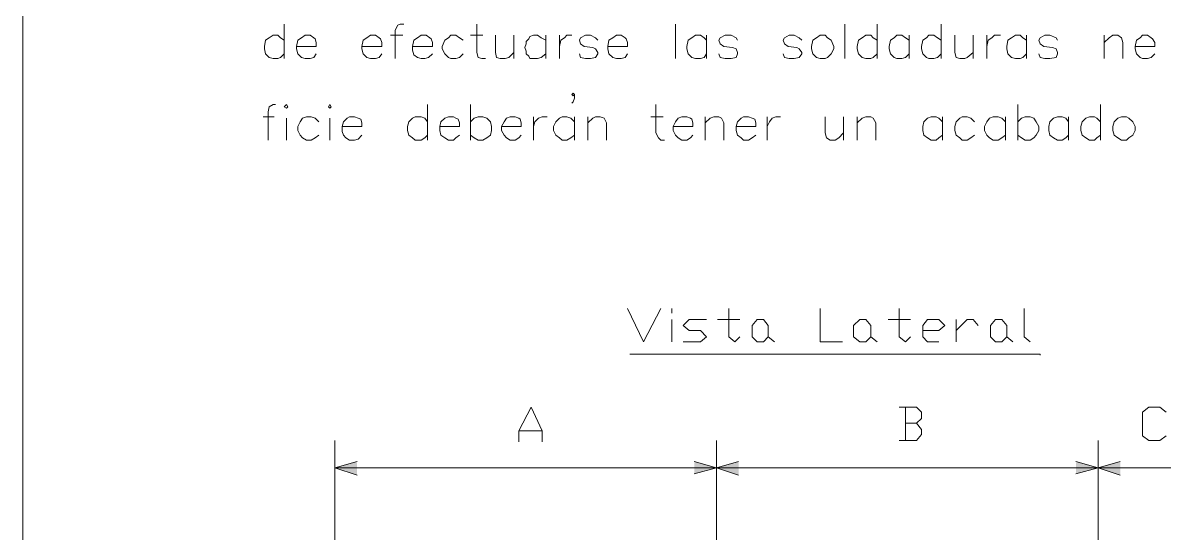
# Model space of a CAD drawing. Extents: x 604418 to 606014, y 1310869 to 1312555.
# Drawn here: x 605468.46 to 605489.14, y 1311063.09 to 1311072.32 of the extents above; entities that cross this region are included whole.
import ezdxf

# ---------------------------------------------------------------- set-up
doc = ezdxf.new("R2010")
doc.units = 0
doc.header["$MEASUREMENT"] = 0
doc.layers.get('0').update_dxf_attribs({"color": 10})

msp = doc.modelspace()

# ---------------------------------------------------------------- hatches: boundary and pattern name
at = {"lineweight": 13}
for points in [[(605474.11, 1311064.269), (605474.513, 1311064.134), (605474.513, 1311064.38)], [(605474.513, 1311064.134), (605474.513, 1311064.38), (605474.11, 1311064.269)], [(605474.513, 1311064.269), (605474.11, 1311064.269), (605474.513, 1311064.38)], [(605474.11, 1311064.269), (605474.513, 1311064.38), (605474.513, 1311064.134)], [(605474.513, 1311064.38), (605474.513, 1311064.134), (605474.11, 1311064.269)], [(605481.025, 1311064.269), (605480.622, 1311064.38), (605480.622, 1311064.157)], [(605480.622, 1311064.38), (605480.622, 1311064.157), (605481.025, 1311064.269)], [(605480.622, 1311064.269), (605481.025, 1311064.269), (605480.622, 1311064.38)], [(605481.025, 1311064.269), (605480.622, 1311064.157), (605480.622, 1311064.38)], [(605480.622, 1311064.157), (605480.622, 1311064.38), (605481.025, 1311064.269)], [(605481.025, 1311064.269), (605480.622, 1311064.157), (605480.622, 1311064.38)], [(605480.622, 1311064.157), (605480.622, 1311064.38), (605481.025, 1311064.269)], [(605480.622, 1311064.269), (605481.025, 1311064.269), (605480.622, 1311064.38)], [(605481.025, 1311064.269), (605480.622, 1311064.38), (605480.622, 1311064.157)], [(605480.622, 1311064.38), (605480.622, 1311064.157), (605481.025, 1311064.269)], [(605481.025, 1311064.269), (605481.427, 1311064.38), (605481.427, 1311064.134)], [(605481.427, 1311064.38), (605481.427, 1311064.134), (605481.025, 1311064.269)], [(605481.427, 1311064.269), (605481.025, 1311064.269), (605481.427, 1311064.38)], [(605481.025, 1311064.269), (605481.427, 1311064.134), (605481.427, 1311064.38)], [(605481.427, 1311064.134), (605481.427, 1311064.38), (605481.025, 1311064.269)], [(605481.025, 1311064.269), (605481.427, 1311064.134), (605481.427, 1311064.38)], [(605481.427, 1311064.134), (605481.427, 1311064.38), (605481.025, 1311064.269)], [(605481.427, 1311064.269), (605481.025, 1311064.269), (605481.427, 1311064.38)], [(605481.025, 1311064.269), (605481.427, 1311064.38), (605481.427, 1311064.134)], [(605481.427, 1311064.38), (605481.427, 1311064.134), (605481.025, 1311064.269)], [(605487.939, 1311064.269), (605487.537, 1311064.38), (605487.537, 1311064.157)], [(605487.537, 1311064.38), (605487.537, 1311064.157), (605487.939, 1311064.269)], [(605487.537, 1311064.269), (605487.939, 1311064.269), (605487.537, 1311064.38)], [(605487.939, 1311064.269), (605487.537, 1311064.157), (605487.537, 1311064.38)], [(605487.537, 1311064.157), (605487.537, 1311064.38), (605487.939, 1311064.269)], [(605487.939, 1311064.269), (605487.537, 1311064.157), (605487.537, 1311064.38)], [(605487.537, 1311064.157), (605487.537, 1311064.38), (605487.939, 1311064.269)], [(605487.537, 1311064.269), (605487.939, 1311064.269), (605487.537, 1311064.38)], [(605487.939, 1311064.269), (605487.537, 1311064.38), (605487.537, 1311064.157)], [(605487.537, 1311064.38), (605487.537, 1311064.157), (605487.939, 1311064.269)], [(605487.939, 1311064.269), (605488.342, 1311064.38), (605488.342, 1311064.134)], [(605488.342, 1311064.38), (605488.342, 1311064.134), (605487.939, 1311064.269)], [(605488.342, 1311064.269), (605487.939, 1311064.269), (605488.342, 1311064.38)], [(605487.939, 1311064.269), (605488.342, 1311064.134), (605488.342, 1311064.38)], [(605488.342, 1311064.134), (605488.342, 1311064.38), (605487.939, 1311064.269)], [(605487.939, 1311064.269), (605488.342, 1311064.134), (605488.342, 1311064.38)], [(605488.342, 1311064.134), (605488.342, 1311064.38), (605487.939, 1311064.269)], [(605488.342, 1311064.269), (605487.939, 1311064.269), (605488.342, 1311064.38)], [(605487.939, 1311064.269), (605488.342, 1311064.38), (605488.342, 1311064.134)], [(605488.342, 1311064.38), (605488.342, 1311064.134), (605487.939, 1311064.269)], [(605474.513, 1311064.269), (605474.11, 1311064.269), (605474.513, 1311064.134)], [(605480.622, 1311064.269), (605481.025, 1311064.269), (605480.622, 1311064.157)], [(605480.622, 1311064.269), (605481.025, 1311064.269), (605480.622, 1311064.157)], [(605481.427, 1311064.269), (605481.025, 1311064.269), (605481.427, 1311064.134)], [(605481.427, 1311064.269), (605481.025, 1311064.269), (605481.427, 1311064.134)], [(605487.537, 1311064.269), (605487.939, 1311064.269), (605487.537, 1311064.157)], [(605487.537, 1311064.269), (605487.939, 1311064.269), (605487.537, 1311064.157)], [(605488.342, 1311064.269), (605487.939, 1311064.269), (605488.342, 1311064.134)], [(605488.342, 1311064.269), (605487.939, 1311064.269), (605488.342, 1311064.134)]]:
    msp.add_hatch(color=7, dxfattribs=at).paths.add_polyline_path(points)

# ---------------------------------------------------------------- linework, layer by layer
at = {"color": 7, "lineweight": 13}
msp.add_lwpolyline([(605468.458, 1311017.135), (605528.643, 1311017.135), (605528.643, 1311095.021), (605468.458, 1311095.021)], close=True, dxfattribs=at)
for points in [[(605473.192, 1311072.302), (605473.192, 1311071.676)], [(605475.363, 1311072.302), (605475.296, 1311072.302), (605475.251, 1311072.28), (605475.206, 1311072.19), (605475.206, 1311071.676)], [(605476.683, 1311072.302), (605476.683, 1311071.787), (605476.706, 1311071.698), (605476.773, 1311071.676), (605476.84, 1311071.676)], [(605480.286, 1311072.302), (605480.286, 1311071.676)], [(605483.352, 1311072.302), (605483.352, 1311071.676)], [(605483.934, 1311072.302), (605483.934, 1311071.676)], [(605485.097, 1311072.302), (605485.097, 1311071.676)], [(605473.192, 1311072.011), (605473.125, 1311072.056), (605473.08, 1311072.101), (605472.991, 1311072.101), (605472.924, 1311072.056), (605472.857, 1311072.011), (605472.834, 1311071.899), (605472.834, 1311071.855), (605472.857, 1311071.765), (605472.924, 1311071.698), (605472.991, 1311071.676), (605473.08, 1311071.676), (605473.125, 1311071.698), (605473.192, 1311071.765)], [(605473.416, 1311071.899), (605473.774, 1311071.899), (605473.774, 1311071.967), (605473.752, 1311072.034), (605473.729, 1311072.056), (605473.662, 1311072.101), (605473.573, 1311072.101), (605473.506, 1311072.056), (605473.438, 1311072.011), (605473.416, 1311071.899), (605473.416, 1311071.855), (605473.438, 1311071.765), (605473.506, 1311071.698), (605473.573, 1311071.676), (605473.662, 1311071.676), (605473.729, 1311071.698), (605473.774, 1311071.765)], [(605474.602, 1311071.899), (605474.96, 1311071.899), (605474.96, 1311071.967), (605474.938, 1311072.034), (605474.915, 1311072.056), (605474.848, 1311072.101), (605474.759, 1311072.101), (605474.692, 1311072.056), (605474.624, 1311072.011), (605474.602, 1311071.899), (605474.602, 1311071.855), (605474.624, 1311071.765), (605474.692, 1311071.698), (605474.759, 1311071.676), (605474.848, 1311071.676), (605474.915, 1311071.698), (605474.96, 1311071.765)], [(605475.117, 1311072.101), (605475.341, 1311072.101)], [(605475.52, 1311071.899), (605475.878, 1311071.899), (605475.878, 1311071.967), (605475.855, 1311072.034), (605475.833, 1311072.056), (605475.766, 1311072.101), (605475.676, 1311072.101), (605475.609, 1311072.056), (605475.542, 1311072.011), (605475.52, 1311071.899), (605475.52, 1311071.832), (605475.542, 1311071.743), (605475.609, 1311071.698), (605475.676, 1311071.676), (605475.743, 1311071.676), (605475.81, 1311071.698), (605475.878, 1311071.765)], [(605476.437, 1311072.011), (605476.37, 1311072.056), (605476.303, 1311072.101), (605476.213, 1311072.101), (605476.169, 1311072.056), (605476.101, 1311072.011), (605476.057, 1311071.899), (605476.057, 1311071.855), (605476.101, 1311071.765), (605476.169, 1311071.698), (605476.213, 1311071.676), (605476.303, 1311071.676), (605476.37, 1311071.698), (605476.437, 1311071.765)], [(605476.571, 1311072.101), (605476.795, 1311072.101)], [(605477.019, 1311072.101), (605477.019, 1311071.787), (605477.041, 1311071.698), (605477.108, 1311071.676), (605477.198, 1311071.676), (605477.265, 1311071.698), (605477.355, 1311071.787)], [(605477.355, 1311072.101), (605477.355, 1311071.676)], [(605477.936, 1311072.011), (605477.847, 1311072.056), (605477.78, 1311072.101), (605477.713, 1311072.101), (605477.645, 1311072.078), (605477.623, 1311072.034), (605477.578, 1311071.989), (605477.578, 1311071.944), (605477.556, 1311071.877), (605477.578, 1311071.81), (605477.578, 1311071.765), (605477.623, 1311071.72), (605477.645, 1311071.676), (605477.713, 1311071.676), (605477.78, 1311071.676), (605477.847, 1311071.698), (605477.936, 1311071.765)], [(605477.936, 1311072.101), (605477.936, 1311071.676)], [(605478.183, 1311072.101), (605478.183, 1311071.676)], [(605478.183, 1311071.899), (605478.205, 1311072.011), (605478.272, 1311072.056), (605478.317, 1311072.101), (605478.406, 1311072.101)], [(605478.876, 1311072.011), (605478.832, 1311072.056), (605478.742, 1311072.101), (605478.652, 1311072.101), (605478.563, 1311072.056), (605478.541, 1311072.011), (605478.563, 1311071.944), (605478.63, 1311071.899), (605478.787, 1311071.877), (605478.832, 1311071.855), (605478.876, 1311071.787), (605478.876, 1311071.765), (605478.832, 1311071.698), (605478.742, 1311071.676), (605478.652, 1311071.676), (605478.563, 1311071.698), (605478.541, 1311071.765)], [(605479.055, 1311071.899), (605479.413, 1311071.899), (605479.413, 1311071.967), (605479.391, 1311072.034), (605479.369, 1311072.056), (605479.301, 1311072.101), (605479.212, 1311072.101), (605479.145, 1311072.056), (605479.078, 1311072.011), (605479.055, 1311071.899), (605479.055, 1311071.855), (605479.078, 1311071.765), (605479.145, 1311071.698), (605479.212, 1311071.676), (605479.301, 1311071.676), (605479.369, 1311071.698), (605479.413, 1311071.765)], [(605480.846, 1311072.011), (605480.801, 1311072.056), (605480.734, 1311072.101), (605480.644, 1311072.101), (605480.577, 1311072.056), (605480.51, 1311072.011), (605480.487, 1311071.899), (605480.487, 1311071.855), (605480.51, 1311071.765), (605480.577, 1311071.698), (605480.644, 1311071.676), (605480.734, 1311071.676), (605480.801, 1311071.698), (605480.846, 1311071.765)], [(605480.846, 1311072.101), (605480.846, 1311071.676)], [(605481.405, 1311072.011), (605481.383, 1311072.056), (605481.293, 1311072.101), (605481.181, 1311072.101), (605481.092, 1311072.056), (605481.069, 1311072.011), (605481.092, 1311071.944), (605481.159, 1311071.899), (605481.315, 1311071.877), (605481.383, 1311071.855), (605481.405, 1311071.787), (605481.405, 1311071.765), (605481.383, 1311071.698), (605481.293, 1311071.676), (605481.181, 1311071.676), (605481.092, 1311071.698), (605481.069, 1311071.765)], [(605482.569, 1311072.011), (605482.524, 1311072.056), (605482.434, 1311072.101), (605482.345, 1311072.101), (605482.255, 1311072.056), (605482.233, 1311072.011), (605482.255, 1311071.944), (605482.322, 1311071.899), (605482.479, 1311071.877), (605482.524, 1311071.855), (605482.569, 1311071.787), (605482.569, 1311071.765), (605482.524, 1311071.698), (605482.434, 1311071.676), (605482.345, 1311071.676), (605482.255, 1311071.698), (605482.233, 1311071.765)], [(605482.904, 1311072.101), (605482.837, 1311072.056), (605482.77, 1311072.011), (605482.748, 1311071.899), (605482.748, 1311071.855), (605482.77, 1311071.765), (605482.837, 1311071.698), (605482.904, 1311071.676), (605482.994, 1311071.676), (605483.039, 1311071.698), (605483.106, 1311071.765), (605483.15, 1311071.855), (605483.15, 1311071.899), (605483.106, 1311072.011), (605483.039, 1311072.056), (605482.994, 1311072.101), (605482.904, 1311072.101)], [(605483.934, 1311072.011), (605483.867, 1311072.056), (605483.822, 1311072.101), (605483.732, 1311072.101), (605483.665, 1311072.056), (605483.598, 1311072.011), (605483.576, 1311071.899), (605483.576, 1311071.855), (605483.598, 1311071.765), (605483.665, 1311071.698), (605483.732, 1311071.676), (605483.822, 1311071.676), (605483.867, 1311071.698), (605483.934, 1311071.765)], [(605484.516, 1311072.011), (605484.448, 1311072.056), (605484.381, 1311072.101), (605484.292, 1311072.101), (605484.247, 1311072.056), (605484.18, 1311072.011), (605484.157, 1311071.899), (605484.157, 1311071.855), (605484.18, 1311071.765), (605484.247, 1311071.698), (605484.292, 1311071.676), (605484.381, 1311071.676), (605484.448, 1311071.698), (605484.516, 1311071.765)], [(605484.516, 1311072.101), (605484.516, 1311071.676)], [(605485.097, 1311072.011), (605485.03, 1311072.056), (605484.963, 1311072.101), (605484.874, 1311072.101), (605484.829, 1311072.056), (605484.762, 1311072.011), (605484.739, 1311071.899), (605484.739, 1311071.855), (605484.762, 1311071.765), (605484.829, 1311071.698), (605484.874, 1311071.676), (605484.963, 1311071.676), (605485.03, 1311071.698), (605485.097, 1311071.765)], [(605485.343, 1311072.101), (605485.343, 1311071.787), (605485.366, 1311071.698), (605485.433, 1311071.676), (605485.523, 1311071.676), (605485.567, 1311071.698), (605485.679, 1311071.787)], [(605485.679, 1311072.101), (605485.679, 1311071.676)], [(605485.925, 1311072.101), (605485.925, 1311071.676)], [(605485.925, 1311071.899), (605485.948, 1311072.011), (605486.015, 1311072.056), (605486.06, 1311072.101), (605486.171, 1311072.101)], [(605486.641, 1311072.011), (605486.574, 1311072.056), (605486.53, 1311072.101), (605486.44, 1311072.101), (605486.373, 1311072.056), (605486.306, 1311072.011), (605486.283, 1311071.899), (605486.283, 1311071.855), (605486.306, 1311071.765), (605486.373, 1311071.698), (605486.44, 1311071.676), (605486.53, 1311071.676), (605486.574, 1311071.698), (605486.641, 1311071.765)], [(605486.641, 1311072.101), (605486.641, 1311071.676)], [(605487.201, 1311072.011), (605487.178, 1311072.056), (605487.067, 1311072.101), (605486.977, 1311072.101), (605486.888, 1311072.056), (605486.865, 1311072.011), (605486.888, 1311071.944), (605486.955, 1311071.899), (605487.111, 1311071.877), (605487.178, 1311071.855), (605487.201, 1311071.787), (605487.201, 1311071.765), (605487.178, 1311071.698), (605487.067, 1311071.676), (605486.977, 1311071.676), (605486.888, 1311071.698), (605486.865, 1311071.765)], [(605488.051, 1311072.101), (605488.051, 1311071.676)], [(605488.051, 1311071.967), (605488.141, 1311072.056), (605488.208, 1311072.101), (605488.297, 1311072.101), (605488.364, 1311072.056), (605488.387, 1311071.967), (605488.387, 1311071.676)], [(605488.611, 1311071.899), (605488.969, 1311071.899), (605488.969, 1311071.967), (605488.924, 1311072.034), (605488.902, 1311072.056), (605488.834, 1311072.101), (605488.745, 1311072.101), (605488.7, 1311072.056), (605488.633, 1311072.011), (605488.611, 1311071.899), (605488.611, 1311071.855), (605488.633, 1311071.765), (605488.7, 1311071.698), (605488.745, 1311071.676), (605488.834, 1311071.676), (605488.902, 1311071.698), (605488.969, 1311071.765)], [(605478.451, 1311071.027), (605478.429, 1311071.004), (605478.406, 1311071.027), (605478.429, 1311071.049), (605478.451, 1311071.027), (605478.451, 1311070.959), (605478.429, 1311070.892), (605478.406, 1311070.87)], [(605473.036, 1311070.848), (605472.991, 1311070.848), (605472.924, 1311070.803), (605472.901, 1311070.713), (605472.901, 1311070.199)], [(605473.192, 1311070.803), (605473.237, 1311070.78), (605473.259, 1311070.803), (605473.237, 1311070.848), (605473.192, 1311070.803)], [(605473.998, 1311070.803), (605474.02, 1311070.78), (605474.043, 1311070.803), (605474.02, 1311070.848), (605473.998, 1311070.803)], [(605475.788, 1311070.848), (605475.788, 1311070.199)], [(605476.571, 1311070.848), (605476.571, 1311070.199)], [(605479.928, 1311070.848), (605479.928, 1311070.333), (605479.973, 1311070.243), (605480.018, 1311070.199), (605480.085, 1311070.199)], [(605486.485, 1311070.848), (605486.485, 1311070.199)], [(605487.984, 1311070.848), (605487.984, 1311070.199)], [(605472.812, 1311070.624), (605473.013, 1311070.624)], [(605473.237, 1311070.601), (605473.237, 1311070.199)], [(605473.819, 1311070.534), (605473.752, 1311070.601), (605473.685, 1311070.624), (605473.595, 1311070.624), (605473.528, 1311070.601), (605473.483, 1311070.534), (605473.438, 1311070.445), (605473.438, 1311070.378), (605473.483, 1311070.288), (605473.528, 1311070.243), (605473.595, 1311070.199), (605473.685, 1311070.199), (605473.752, 1311070.243), (605473.819, 1311070.288)], [(605474.02, 1311070.601), (605474.02, 1311070.199)], [(605474.244, 1311070.445), (605474.602, 1311070.445), (605474.602, 1311070.512), (605474.58, 1311070.579), (605474.535, 1311070.601), (605474.468, 1311070.624), (605474.378, 1311070.624), (605474.334, 1311070.601), (605474.266, 1311070.534), (605474.244, 1311070.445), (605474.244, 1311070.355), (605474.266, 1311070.288), (605474.311, 1311070.243), (605474.378, 1311070.199), (605474.468, 1311070.199), (605474.535, 1311070.221), (605474.602, 1311070.288)], [(605475.788, 1311070.534), (605475.743, 1311070.601), (605475.676, 1311070.624), (605475.564, 1311070.624), (605475.52, 1311070.601), (605475.452, 1311070.534), (605475.43, 1311070.445), (605475.43, 1311070.378), (605475.452, 1311070.288), (605475.52, 1311070.243), (605475.564, 1311070.199), (605475.676, 1311070.199), (605475.743, 1311070.243), (605475.788, 1311070.288)], [(605476.012, 1311070.445), (605476.37, 1311070.445), (605476.37, 1311070.512), (605476.348, 1311070.579), (605476.303, 1311070.601), (605476.258, 1311070.624), (605476.169, 1311070.624), (605476.101, 1311070.601), (605476.034, 1311070.534), (605476.012, 1311070.445), (605476.012, 1311070.378), (605476.034, 1311070.288), (605476.101, 1311070.243), (605476.169, 1311070.199), (605476.258, 1311070.199), (605476.303, 1311070.243), (605476.37, 1311070.288)], [(605476.571, 1311070.534), (605476.638, 1311070.601), (605476.706, 1311070.624), (605476.795, 1311070.624), (605476.862, 1311070.601), (605476.929, 1311070.534), (605476.952, 1311070.445), (605476.952, 1311070.378), (605476.929, 1311070.288), (605476.862, 1311070.243), (605476.795, 1311070.199), (605476.706, 1311070.199), (605476.638, 1311070.243), (605476.571, 1311070.288)], [(605477.131, 1311070.445), (605477.489, 1311070.445), (605477.489, 1311070.512), (605477.466, 1311070.579), (605477.444, 1311070.601), (605477.377, 1311070.624), (605477.287, 1311070.624), (605477.22, 1311070.601), (605477.176, 1311070.534), (605477.131, 1311070.445), (605477.131, 1311070.378), (605477.176, 1311070.288), (605477.22, 1311070.243), (605477.287, 1311070.199), (605477.377, 1311070.199), (605477.444, 1311070.243), (605477.489, 1311070.288)], [(605477.713, 1311070.624), (605477.713, 1311070.199)], [(605477.713, 1311070.445), (605477.735, 1311070.534), (605477.802, 1311070.601), (605477.869, 1311070.624), (605477.959, 1311070.624)], [(605478.451, 1311070.534), (605478.384, 1311070.601), (605478.317, 1311070.624), (605478.227, 1311070.624), (605478.183, 1311070.601), (605478.115, 1311070.534), (605478.071, 1311070.445), (605478.071, 1311070.378), (605478.115, 1311070.288), (605478.183, 1311070.243), (605478.227, 1311070.199), (605478.317, 1311070.199), (605478.384, 1311070.243), (605478.451, 1311070.288)], [(605478.451, 1311070.624), (605478.451, 1311070.199)], [(605478.697, 1311070.624), (605478.697, 1311070.199)], [(605478.697, 1311070.512), (605478.787, 1311070.601), (605478.832, 1311070.624), (605478.921, 1311070.624), (605478.988, 1311070.601), (605479.033, 1311070.512), (605479.033, 1311070.199)], [(605479.839, 1311070.624), (605480.062, 1311070.624)], [(605480.241, 1311070.445), (605480.599, 1311070.445), (605480.599, 1311070.512), (605480.577, 1311070.579), (605480.555, 1311070.601), (605480.487, 1311070.624), (605480.398, 1311070.624), (605480.331, 1311070.601), (605480.286, 1311070.534), (605480.241, 1311070.445), (605480.241, 1311070.378), (605480.286, 1311070.288), (605480.331, 1311070.243), (605480.398, 1311070.199), (605480.487, 1311070.199), (605480.555, 1311070.243), (605480.599, 1311070.288)], [(605480.823, 1311070.624), (605480.823, 1311070.199)], [(605480.823, 1311070.512), (605480.913, 1311070.601), (605480.98, 1311070.624), (605481.069, 1311070.624), (605481.114, 1311070.601), (605481.159, 1311070.512), (605481.159, 1311070.199)], [(605481.383, 1311070.445), (605481.741, 1311070.445), (605481.741, 1311070.512), (605481.718, 1311070.579), (605481.674, 1311070.601), (605481.606, 1311070.624), (605481.517, 1311070.624), (605481.472, 1311070.601), (605481.405, 1311070.534), (605481.383, 1311070.445), (605481.383, 1311070.378), (605481.405, 1311070.288), (605481.472, 1311070.243), (605481.517, 1311070.199), (605481.606, 1311070.199), (605481.674, 1311070.243), (605481.741, 1311070.288)], [(605481.942, 1311070.624), (605481.942, 1311070.199)], [(605481.942, 1311070.445), (605481.987, 1311070.534), (605482.032, 1311070.601), (605482.099, 1311070.624), (605482.188, 1311070.624)], [(605482.994, 1311070.624), (605482.994, 1311070.333), (605483.016, 1311070.243), (605483.083, 1311070.199), (605483.173, 1311070.199), (605483.24, 1311070.243), (605483.329, 1311070.333)], [(605483.329, 1311070.624), (605483.329, 1311070.199)], [(605483.576, 1311070.624), (605483.576, 1311070.199)], [(605483.576, 1311070.512), (605483.665, 1311070.601), (605483.732, 1311070.624), (605483.822, 1311070.624), (605483.867, 1311070.601), (605483.911, 1311070.512), (605483.911, 1311070.199)], [(605485.12, 1311070.534), (605485.053, 1311070.601), (605485.008, 1311070.624), (605484.918, 1311070.624), (605484.851, 1311070.601), (605484.784, 1311070.534), (605484.762, 1311070.445), (605484.762, 1311070.378), (605484.784, 1311070.288), (605484.851, 1311070.243), (605484.918, 1311070.199), (605485.008, 1311070.199), (605485.053, 1311070.243), (605485.12, 1311070.288)], [(605485.12, 1311070.624), (605485.12, 1311070.199)], [(605485.702, 1311070.534), (605485.634, 1311070.601), (605485.567, 1311070.624), (605485.478, 1311070.624), (605485.433, 1311070.601), (605485.366, 1311070.534), (605485.343, 1311070.445), (605485.343, 1311070.378), (605485.366, 1311070.288), (605485.433, 1311070.243), (605485.478, 1311070.199), (605485.567, 1311070.199), (605485.634, 1311070.243), (605485.702, 1311070.288)], [(605486.261, 1311070.534), (605486.194, 1311070.601), (605486.127, 1311070.624), (605486.037, 1311070.624), (605485.97, 1311070.601), (605485.925, 1311070.534), (605485.881, 1311070.445), (605485.881, 1311070.378), (605485.925, 1311070.288), (605485.97, 1311070.243), (605486.037, 1311070.199), (605486.127, 1311070.199), (605486.194, 1311070.243), (605486.261, 1311070.288)], [(605486.261, 1311070.624), (605486.261, 1311070.199)], [(605486.485, 1311070.534), (605486.552, 1311070.601), (605486.619, 1311070.624), (605486.709, 1311070.624), (605486.776, 1311070.601), (605486.82, 1311070.534), (605486.865, 1311070.445), (605486.865, 1311070.378), (605486.82, 1311070.288), (605486.776, 1311070.243), (605486.709, 1311070.199), (605486.619, 1311070.199), (605486.552, 1311070.243), (605486.485, 1311070.288)], [(605487.402, 1311070.534), (605487.357, 1311070.601), (605487.29, 1311070.624), (605487.201, 1311070.624), (605487.134, 1311070.601), (605487.067, 1311070.534), (605487.044, 1311070.445), (605487.044, 1311070.378), (605487.067, 1311070.288), (605487.134, 1311070.243), (605487.201, 1311070.199), (605487.29, 1311070.199), (605487.357, 1311070.243), (605487.402, 1311070.288)], [(605487.402, 1311070.624), (605487.402, 1311070.199)], [(605487.984, 1311070.534), (605487.917, 1311070.601), (605487.872, 1311070.624), (605487.783, 1311070.624), (605487.716, 1311070.601), (605487.648, 1311070.534), (605487.626, 1311070.445), (605487.626, 1311070.378), (605487.648, 1311070.288), (605487.716, 1311070.243), (605487.783, 1311070.199), (605487.872, 1311070.199), (605487.917, 1311070.243), (605487.984, 1311070.288)], [(605488.364, 1311070.624), (605488.297, 1311070.601), (605488.23, 1311070.534), (605488.208, 1311070.445), (605488.208, 1311070.378), (605488.23, 1311070.288), (605488.297, 1311070.243), (605488.364, 1311070.199), (605488.454, 1311070.199), (605488.499, 1311070.243), (605488.566, 1311070.288), (605488.611, 1311070.378), (605488.611, 1311070.445), (605488.566, 1311070.534), (605488.499, 1311070.601), (605488.454, 1311070.624), (605488.364, 1311070.624)], [(605479.413, 1311067.155), (605479.704, 1311066.551), (605480.018, 1311067.155)], [(605480.219, 1311067.066), (605480.219, 1311067.155)], [(605481.248, 1311067.155), (605481.248, 1311066.641), (605481.36, 1311066.551), (605481.45, 1311066.641)], [(605482.904, 1311067.155), (605482.904, 1311066.551), (605483.307, 1311066.551)], [(605484.336, 1311067.155), (605484.336, 1311066.641), (605484.448, 1311066.551), (605484.538, 1311066.641)], [(605486.597, 1311067.155), (605486.597, 1311066.641), (605486.709, 1311066.551)], [(605480.219, 1311066.551), (605480.219, 1311066.954)], [(605480.42, 1311066.551), (605480.734, 1311066.551), (605480.846, 1311066.641), (605480.734, 1311066.752), (605480.532, 1311066.752), (605480.42, 1311066.842), (605480.532, 1311066.954), (605480.846, 1311066.954)], [(605481.047, 1311066.954), (605481.45, 1311066.954)], [(605481.875, 1311066.551), (605481.763, 1311066.551), (605481.674, 1311066.641), (605481.674, 1311066.842), (605481.763, 1311066.954), (605481.875, 1311066.954), (605481.964, 1311066.842), (605481.964, 1311066.641), (605481.875, 1311066.551)], [(605483.732, 1311066.551), (605483.62, 1311066.551), (605483.508, 1311066.641), (605483.508, 1311066.842), (605483.62, 1311066.954), (605483.732, 1311066.954), (605483.822, 1311066.842), (605483.822, 1311066.641), (605483.732, 1311066.551)], [(605484.135, 1311066.954), (605484.538, 1311066.954)], [(605484.762, 1311066.752), (605485.053, 1311066.752), (605485.164, 1311066.842), (605485.053, 1311066.954), (605484.851, 1311066.954), (605484.762, 1311066.842), (605484.762, 1311066.641), (605484.851, 1311066.551), (605485.053, 1311066.551)], [(605485.366, 1311066.551), (605485.366, 1311066.954)], [(605485.366, 1311066.752), (605485.567, 1311066.954), (605485.679, 1311066.954), (605485.769, 1311066.842)], [(605486.194, 1311066.551), (605486.082, 1311066.551), (605485.992, 1311066.641), (605485.992, 1311066.842), (605486.082, 1311066.954), (605486.194, 1311066.954), (605486.283, 1311066.842), (605486.283, 1311066.641), (605486.194, 1311066.551)], [(605481.964, 1311066.641), (605482.076, 1311066.551)], [(605483.822, 1311066.641), (605483.934, 1311066.551)], [(605486.283, 1311066.641), (605486.395, 1311066.551)], [(605479.458, 1311066.327), (605479.458, 1311066.327), (605486.888, 1311066.327)], [(605479.458, 1311066.327), (605486.888, 1311066.327)], [(605486.888, 1311066.327), (605486.888, 1311066.305)], [(605477.444, 1311064.738), (605477.444, 1311064.94), (605477.668, 1311065.365), (605477.869, 1311064.94), (605477.869, 1311064.738)], [(605484.65, 1311065.074), (605484.739, 1311065.164), (605484.739, 1311065.276), (605484.65, 1311065.365), (605484.336, 1311065.365)], [(605484.448, 1311065.365), (605484.448, 1311064.761)], [(605489.17, 1311064.85), (605489.058, 1311064.761), (605488.857, 1311064.761), (605488.745, 1311064.85), (605488.745, 1311065.276), (605488.857, 1311065.365), (605489.058, 1311065.365), (605489.17, 1311065.276)], [(605484.336, 1311064.761), (605484.65, 1311064.761), (605484.739, 1311064.873), (605484.739, 1311064.962), (605484.65, 1311065.074), (605484.448, 1311065.074)], [(605474.11, 1311061.404), (605474.11, 1311064.761)], [(605477.444, 1311064.94), (605477.869, 1311064.94)], [(605481.025, 1311061.27), (605481.025, 1311064.761)], [(605487.939, 1311062.366), (605487.939, 1311064.761)], [(605474.11, 1311064.269), (605474.513, 1311064.38)], [(605474.513, 1311064.38), (605474.11, 1311064.269), (605474.513, 1311064.134)], [(605481.427, 1311064.134), (605481.025, 1311064.269), (605480.622, 1311064.38)], [(605480.622, 1311064.157), (605481.025, 1311064.269), (605480.622, 1311064.38), (605481.025, 1311064.269), (605480.622, 1311064.157)], [(605480.622, 1311064.38), (605481.025, 1311064.269), (605481.427, 1311064.134)], [(605481.427, 1311064.134), (605481.025, 1311064.269), (605481.427, 1311064.38)], [(605481.025, 1311064.269), (605481.427, 1311064.38)], [(605481.025, 1311064.269), (605481.427, 1311064.38)], [(605481.427, 1311064.38), (605481.025, 1311064.269), (605481.427, 1311064.134)], [(605487.537, 1311064.38), (605487.939, 1311064.269)], [(605487.537, 1311064.157), (605487.939, 1311064.269), (605487.537, 1311064.38), (605487.939, 1311064.269), (605487.537, 1311064.157)], [(605487.537, 1311064.38), (605487.939, 1311064.269)], [(605488.342, 1311064.38), (605487.939, 1311064.269)], [(605487.939, 1311064.269), (605488.342, 1311064.38)], [(605487.939, 1311064.269), (605488.342, 1311064.38)], [(605488.342, 1311064.38), (605487.939, 1311064.269), (605488.342, 1311064.134)], [(605474.513, 1311064.134), (605474.11, 1311064.269)], [(605474.11, 1311064.269), (605492.549, 1311064.269)], [(605481.025, 1311064.269), (605480.622, 1311064.157)], [(605481.025, 1311064.269), (605480.622, 1311064.157)], [(605487.939, 1311064.269), (605487.537, 1311064.157)], [(605487.939, 1311064.269), (605487.537, 1311064.157)], [(605488.342, 1311064.134), (605487.939, 1311064.269), (605488.342, 1311064.134)]]:
    msp.add_lwpolyline(points, dxfattribs=at)

doc.saveas('drawing.dxf')
